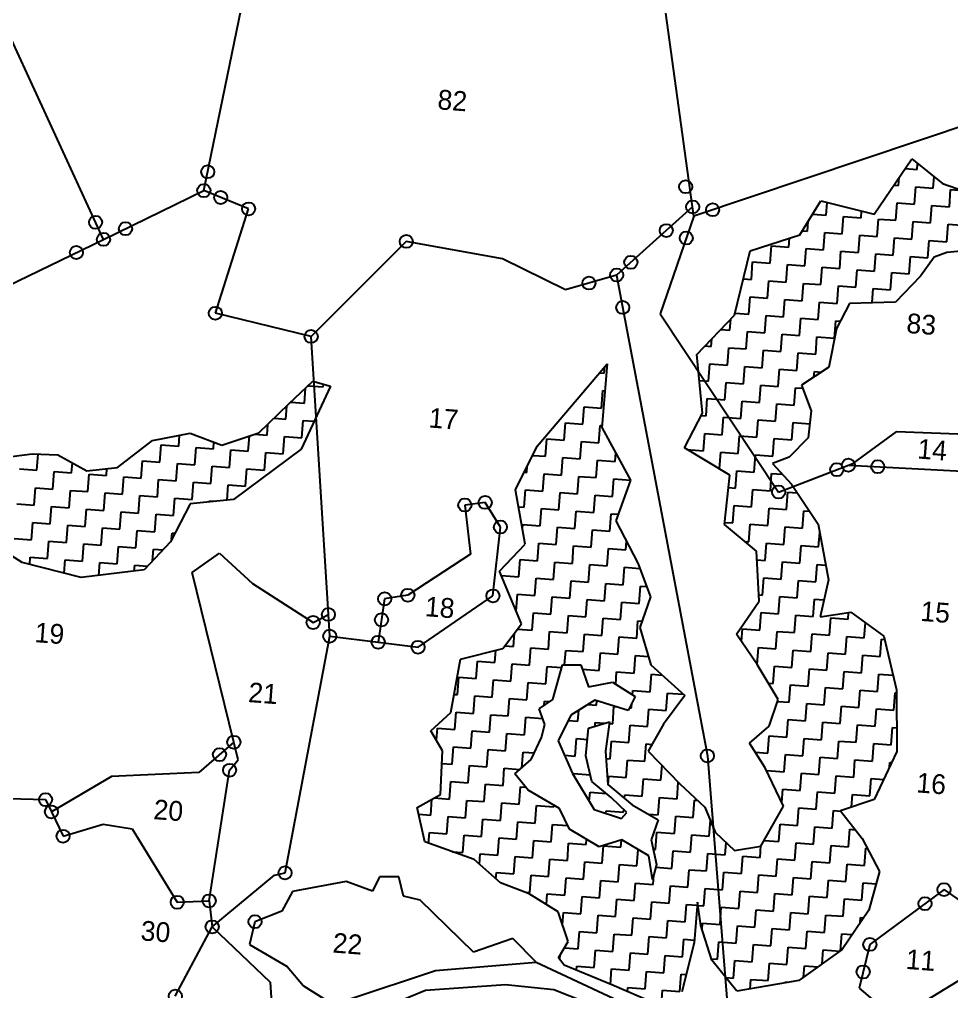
# Model space of a CAD drawing. Header units: metres. Extents: x 305256 to 309406, y 1922831 to 1926292.
# Drawn here: x 307521 to 308402, y 1923364 to 1924283 of the extents above; entities that cross this region are included whole.
import ezdxf

# ---------------------------------------------------------------- set-up
doc = ezdxf.new("R2010")
doc.units = ezdxf.units.M
for name, color, linetype in [('LINE_WATER', 4, 'Continuous'), ('POLY_HATCH', 12, 'Continuous'), ('POLY_PARCEL', 6, 'Continuous'), ('POLY_WATER', 4, 'Continuous'), ('TEXT_PARCEL', 7, 'Continuous'), ('V_BOUND_LINE', 7, 'Continuous')]:
    doc.layers.add(name, color=color, linetype=linetype)
doc.styles.add('TEXT_MAP', font='')
doc.styles.get('TEXT_MAP').set_extended_font_data('Kruti Dev 050')

msp = doc.modelspace()

# ---------------------------------------------------------------- linework, layer by layer
for centre in [(307698.94, 1924138.9), (307695.28, 1924121.02), (308150.41, 1924124.7), (307711.21, 1924114.52), (307737.54, 1924103.78), (308156.98, 1924105.64), (308175.82, 1924102.96), (307593.03, 1924091.1), (307621.22, 1924085.09), (308132.02, 1924083.28), (307600.45, 1924075.01), (307886.47, 1924073.08), (308150.97, 1924076.27), (307574.88, 1924062.61), (308098.6, 1924053.33), (308085.19, 1924041.31), (308059.02, 1924033.73), (308090.96, 1924010.71), (307706.15, 1924005.22), (307796.59, 1923983.3), (308304.12, 1923861.7), (308293.15, 1923857.47), (308331.79, 1923860.26), (308238.2, 1923836.34), (307960.95, 1923826.53), (307941.83, 1923824.03), (307975.41, 1923803.25), (307866.04, 1923735.46), (307887.96, 1923738.83), (307968.3, 1923738.19), (307812.92, 1923720.67), (307863.1, 1923715.59), (307798.51, 1923713.06), (307814.19, 1923700.18), (307859.95, 1923694.4), (307897.59, 1923689.66), (307723.62, 1923599.93), (307710.1, 1923588.22), (308170.89, 1923587.05), (307719.55, 1923573.46), (307545.75, 1923545.72), (307551.28, 1923534.13), (307562.28, 1923511.1), (307771.96, 1923476.6), (308394.41, 1923460.72), (307670.15, 1923448.74), (307700.26, 1923450.02), (308376.44, 1923447.46), (307743.57, 1923430.44), (307703.08, 1923425.49), (308324.34, 1923408.98), (308318.09, 1923382.93), (307668.31, 1923360.04)]:
    msp.add_circle(centre, 6.19)
at = {"layer": 'LINE_WATER'}
for p, q in [((307904.79, 1923365.33), (307844.09, 1923340.55)), ((307980.06, 1923370.65), (307904.79, 1923365.33)), ((308026, 1923366), (307980.06, 1923370.65)), ((308098.37, 1923337.49), (308026, 1923366))]:
    msp.add_line(p, q, dxfattribs=at)
at = {"layer": 'POLY_HATCH'}
for p, q in [((308328.43, 1924098.8), (308363.89, 1924150.92)), ((308363.89, 1924150.92), (308392.94, 1924127.86)), ((308392.94, 1924127.86), (308420.19, 1924118.37)), ((308258.27, 1924079.35), (308278.05, 1924111.45)), ((308278.05, 1924111.45), (308328.43, 1924098.8)), ((308211.44, 1924064.16), (308258.27, 1924079.35)), ((308196.57, 1924003.4), (308211.44, 1924064.16)), ((308397.2, 1924062.47), (308385.18, 1924058.08)), ((308439.65, 1924066.68), (308397.2, 1924062.47)), ((308385.18, 1924058.08), (308372.15, 1924040.32)), ((308372.15, 1924040.32), (308348.68, 1924015.57)), ((308348.68, 1924015.57), (308305.03, 1924014.28)), ((308305.03, 1924014.28), (308292.99, 1923990.79)), ((308160.83, 1923966.14), (308196.57, 1924003.4)), ((308292.99, 1923990.79), (308285.62, 1923954.22)), ((308166.21, 1923910.92), (308160.83, 1923966.14)), ((308042.45, 1923917.82), (308076.25, 1923957.34)), ((308076.25, 1923957.34), (308071.34, 1923897.24)), ((308285.62, 1923954.22), (308259.91, 1923937.42)), ((307775.65, 1923919.56), (307798.31, 1923941.15)), ((307814.77, 1923936.19), (307787.22, 1923876.72)), ((307798.31, 1923941.15), (307814.77, 1923936.19)), ((308259.91, 1923937.42), (308269.04, 1923913.04)), ((307747.36, 1923892.08), (307775.65, 1923919.56)), ((308010.17, 1923879.59), (308042.45, 1923917.82)), ((308149.19, 1923877.91), (308166.21, 1923910.92)), ((308269.04, 1923913.04), (308266.04, 1923887.45)), ((308071.34, 1923897.24), (308098.38, 1923847.45)), ((307646.89, 1923885.01), (307682.25, 1923891.83)), ((307682.25, 1923891.83), (307712.22, 1923880.64)), ((307712.22, 1923880.64), (307747.36, 1923892.08)), ((308266.04, 1923887.45), (308248.03, 1923869.37)), ((307613.57, 1923859.63), (307646.89, 1923885.01)), ((307989.7, 1923838.35), (308010.17, 1923879.59)), ((308192.22, 1923852.37), (308149.19, 1923877.91)), ((307498.41, 1923867.77), (307533.03, 1923872.35)), ((307533.03, 1923872.35), (307557.44, 1923871.36)), ((307557.44, 1923871.36), (307584.81, 1923856.34)), ((307787.22, 1923876.72), (307723.15, 1923829.22)), ((308248.03, 1923869.37), (308232.34, 1923863.13)), ((307584.81, 1923856.34), (307613.57, 1923859.63)), ((308232.34, 1923863.13), (308250.34, 1923843.73)), ((308186.92, 1923805.74), (308192.22, 1923852.37)), ((308098.38, 1923847.45), (308084.51, 1923809.25)), ((308250.34, 1923843.73), (308275.46, 1923806.11)), ((307998.92, 1923787.09), (307989.7, 1923838.35)), ((307682.23, 1923825.12), (307663.68, 1923789.42)), ((307723.15, 1923829.22), (307682.23, 1923825.12)), ((308084.51, 1923809.25), (308105.19, 1923769.14)), ((308217.23, 1923780.46), (308186.92, 1923805.74)), ((308275.46, 1923806.11), (308285.28, 1923753.38)), ((307663.68, 1923789.42), (307638.92, 1923762.82)), ((307974.69, 1923761.69), (307998.92, 1923787.09)), ((307523.67, 1923769.82), (307505.24, 1923781.28)), ((308219.67, 1923733.24), (308217.23, 1923780.46)), ((307579.33, 1923755.54), (307523.67, 1923769.82)), ((308105.19, 1923769.14), (308117.31, 1923737.46)), ((307638.92, 1923762.82), (307579.33, 1923755.54)), ((307995.33, 1923711.68), (307974.69, 1923761.69)), ((308285.28, 1923753.38), (308277.31, 1923718.27)), ((308117.31, 1923737.46), (308106.95, 1923708.18)), ((308198.54, 1923701.96), (308219.67, 1923733.24)), ((308277.31, 1923718.27), (308306.33, 1923722.79)), ((308306.33, 1923722.79), (308337.56, 1923700.27)), ((307977.66, 1923688.62), (307995.33, 1923711.68)), ((308106.95, 1923708.18), (308117.4, 1923673.09)), ((308217.96, 1923673.26), (308198.54, 1923701.96)), ((308337.56, 1923700.27), (308349.64, 1923649.49)), ((307937.59, 1923678.57), (307977.66, 1923688.62)), ((307928.45, 1923627.98), (307937.59, 1923678.57)), ((308024.77, 1923640.31), (308033.98, 1923673.2)), ((308033.98, 1923673.2), (308051.31, 1923672.95)), ((308051.31, 1923672.95), (308058.6, 1923652.25)), ((308117.4, 1923673.09), (308149.55, 1923644.13)), ((308237.77, 1923640.28), (308217.96, 1923673.26)), ((308058.6, 1923652.25), (308081.23, 1923656.54)), ((308081.23, 1923656.54), (308102.53, 1923643.26)), ((308349.64, 1923649.49), (308349.83, 1923591.13)), ((308012.05, 1923631.37), (308024.77, 1923640.31)), ((308064.73, 1923639.76), (308042.06, 1923625.56)), ((308096.21, 1923629.95), (308064.73, 1923639.76)), ((308102.53, 1923643.26), (308096.21, 1923629.95)), ((308149.55, 1923644.13), (308129.44, 1923617.01)), ((308229.14, 1923615.12), (308237.77, 1923640.28)), ((308017.32, 1923616.82), (308012.05, 1923631.37)), ((307909.79, 1923610.65), (307928.45, 1923627.98)), ((308042.06, 1923625.56), (308029.96, 1923601.37)), ((308014.25, 1923604.33), (308017.32, 1923616.82)), ((308056.14, 1923587.01), (308058.49, 1923613.35)), ((308058.49, 1923613.35), (308078.41, 1923619.27)), ((308078.41, 1923619.27), (308074.54, 1923591.63)), ((308129.44, 1923617.01), (308115.12, 1923591.57)), ((308210.59, 1923599.2), (308229.14, 1923615.12)), ((307920.76, 1923591.79), (307909.79, 1923610.65)), ((308004.53, 1923583.49), (308014.25, 1923604.33)), ((308029.96, 1923601.37), (308043.54, 1923570.28)), ((308225.45, 1923575.79), (308210.59, 1923599.2)), ((307918.7, 1923550.57), (307920.76, 1923591.79)), ((307989.01, 1923570.17), (308004.53, 1923583.49)), ((308061.75, 1923562.89), (308056.14, 1923587.01)), ((308074.54, 1923591.63), (308076.75, 1923559.99)), ((308115.12, 1923591.57), (308145, 1923560.67)), ((308349.83, 1923591.13), (308328.33, 1923545.73)), ((308242.89, 1923539.46), (308225.45, 1923575.79)), ((308001.64, 1923554.71), (307989.01, 1923570.17)), ((308043.54, 1923570.28), (308064, 1923536.55)), ((308080.07, 1923547.71), (308061.75, 1923562.89)), ((308076.75, 1923559.99), (308099.74, 1923540.92)), ((308145, 1923560.67), (308168.48, 1923538.73)), ((307896.89, 1923538.43), (307918.7, 1923550.57)), ((308031.13, 1923537.27), (308001.64, 1923554.71)), ((308094.93, 1923533.5), (308080.07, 1923547.71)), ((307903.97, 1923505.71), (307896.89, 1923538.43)), ((308040.63, 1923517.81), (308031.13, 1923537.27)), ((308099.74, 1923540.92), (308124.51, 1923526.67)), ((308168.48, 1923538.73), (308178.36, 1923515)), ((308221.27, 1923501.85), (308242.89, 1923539.46)), ((308328.33, 1923545.73), (308296.72, 1923535.04)), ((308064, 1923536.55), (308089.9, 1923527.87)), ((308089.9, 1923527.87), (308094.93, 1923533.5)), ((308296.72, 1923535.04), (308317.06, 1923509.09)), ((308124.51, 1923526.67), (308117.76, 1923507.73)), ((308068.76, 1923501.18), (308040.63, 1923517.81)), ((308178.36, 1923515), (308196.53, 1923497.71)), ((307950.51, 1923489.11), (307903.97, 1923505.71)), ((308090.14, 1923507.7), (308068.76, 1923501.18)), ((308115.56, 1923492.69), (308090.14, 1923507.7)), ((308117.76, 1923507.73), (308122.72, 1923484.37)), ((308196.53, 1923497.71), (308221.27, 1923501.85)), ((308317.06, 1923509.09), (308333.46, 1923477.79)), ((308119.16, 1923470.14), (308115.56, 1923492.69)), ((307975.4, 1923467.06), (307950.51, 1923489.11)), ((308122.72, 1923484.37), (308119.16, 1923470.14)), ((308333.46, 1923477.79), (308323.27, 1923441.44)), ((308002.6, 1923456.87), (307975.4, 1923467.06)), ((308029.97, 1923439.59), (308002.6, 1923456.87)), ((308161.66, 1923448.72), (308158.41, 1923410.42)), ((308164.61, 1923426.92), (308161.66, 1923448.72)), ((308039.54, 1923411.64), (308029.97, 1923439.59)), ((308323.27, 1923441.44), (308298.14, 1923404.09)), ((308175.22, 1923393.94), (308164.61, 1923426.92)), ((308030.24, 1923396.43), (308039.54, 1923411.64)), ((308158.41, 1923410.42), (308146.77, 1923364.27)), ((308298.14, 1923404.09), (308257.34, 1923374.99)), ((308035.72, 1923389.3), (308030.24, 1923396.43)), ((308198.87, 1923364.92), (308175.22, 1923393.94)), ((308080.69, 1923370.69), (308035.72, 1923389.3)), ((308257.34, 1923374.99), (308198.87, 1923364.92)), ((308120.14, 1923353.91), (308080.69, 1923370.69))]:
    msp.add_line(p, q, dxfattribs=at)
at = {"layer": 'POLY_HATCH', "linetype": 'Continuous'}
for p, q in [((308369.07, 1924141.04), (308369.49, 1924146.48)), ((308357.75, 1924141.9), (308369.07, 1924141.04)), ((308347.05, 1924126.18), (308351.39, 1924125.85)), ((308351.39, 1924125.85), (308351.96, 1924133.4)), ((308384.27, 1924123.36), (308385.08, 1924134.1)), ((308366.59, 1924108.17), (308367.83, 1924124.61)), ((308367.83, 1924124.61), (308384.27, 1924123.36)), ((308399.46, 1924105.68), (308400.7, 1924122.12)), ((308400.7, 1924122.12), (308411.86, 1924121.27)), ((308283.16, 1924097.95), (308284.06, 1924109.94)), ((308348.9, 1924092.98), (308350.15, 1924109.41)), ((308350.15, 1924109.41), (308366.59, 1924108.17)), ((308381.78, 1924090.49), (308383.02, 1924106.92)), ((308383.02, 1924106.92), (308399.46, 1924105.68)), ((308270.33, 1924098.93), (308283.16, 1924097.95)), ((308316.03, 1924095.47), (308316.51, 1924101.79)), ((308265.47, 1924082.76), (308266.19, 1924092.21)), ((308298.35, 1924080.27), (308299.59, 1924096.71)), ((308299.59, 1924096.71), (308316.03, 1924095.47)), ((308331.22, 1924077.78), (308332.47, 1924094.22)), ((308332.47, 1924094.22), (308348.9, 1924092.98)), ((308364.1, 1924075.29), (308365.34, 1924091.73)), ((308365.34, 1924091.73), (308381.78, 1924090.49)), ((308396.97, 1924072.81), (308398.22, 1924089.24)), ((308398.22, 1924089.24), (308414.65, 1924088)), ((308260.59, 1924083.13), (308265.47, 1924082.76)), ((308280.67, 1924065.08), (308281.91, 1924081.52)), ((308281.91, 1924081.52), (308298.35, 1924080.27)), ((308247.79, 1924067.57), (308248.44, 1924076.16)), ((308313.54, 1924062.59), (308314.79, 1924079.03)), ((308314.79, 1924079.03), (308331.22, 1924077.78)), ((308346.42, 1924060.1), (308347.66, 1924076.54)), ((308347.66, 1924076.54), (308364.1, 1924075.29)), ((308379.29, 1924057.61), (308380.53, 1924074.05)), ((308380.53, 1924074.05), (308396.97, 1924072.81)), ((308230.11, 1924052.38), (308231.35, 1924068.81)), ((308231.35, 1924068.81), (308247.79, 1924067.57)), ((308262.98, 1924049.89), (308264.23, 1924066.32)), ((308264.23, 1924066.32), (308280.67, 1924065.08)), ((308295.86, 1924047.4), (308297.1, 1924063.84)), ((308297.1, 1924063.84), (308313.54, 1924062.59)), ((308328.73, 1924044.91), (308329.98, 1924061.35)), ((308329.98, 1924061.35), (308346.42, 1924060.1)), ((308212.43, 1924037.18), (308213.67, 1924053.62)), ((308213.67, 1924053.62), (308230.11, 1924052.38)), ((308361.61, 1924042.42), (308362.85, 1924058.86)), ((308362.85, 1924058.86), (308379.29, 1924057.61)), ((308245.3, 1924034.69), (308246.55, 1924051.13)), ((308246.55, 1924051.13), (308262.98, 1924049.89)), ((308278.18, 1924032.21), (308279.42, 1924048.64)), ((308279.42, 1924048.64), (308295.86, 1924047.4)), ((308311.05, 1924029.72), (308312.3, 1924046.15)), ((308312.3, 1924046.15), (308328.73, 1924044.91)), ((308343.93, 1924027.23), (308345.17, 1924043.66)), ((308345.17, 1924043.66), (308361.61, 1924042.42)), ((308204.98, 1924037.75), (308212.43, 1924037.18)), ((308227.62, 1924019.5), (308228.87, 1924035.94)), ((308228.87, 1924035.94), (308245.3, 1924034.69)), ((308260.5, 1924017.01), (308261.74, 1924033.45)), ((308261.74, 1924033.45), (308278.18, 1924032.21)), ((308293.37, 1924014.52), (308294.61, 1924030.96)), ((308294.61, 1924030.96), (308311.05, 1924029.72)), ((308326.46, 1924014.92), (308327.49, 1924028.47)), ((308327.49, 1924028.47), (308343.93, 1924027.23)), ((308209.94, 1924004.31), (308211.18, 1924020.75)), ((308211.18, 1924020.75), (308227.62, 1924019.5)), ((308242.81, 1924001.82), (308244.06, 1924018.26)), ((308244.06, 1924018.26), (308260.5, 1924017.01)), ((308275.69, 1923999.33), (308276.93, 1924015.77)), ((308276.93, 1924015.77), (308293.37, 1924014.52)), ((308192.26, 1923989.12), (308193.06, 1923999.74)), ((308197.04, 1924005.29), (308209.94, 1924004.31)), ((308225.13, 1923986.63), (308226.38, 1924003.06)), ((308226.38, 1924003.06), (308242.81, 1924001.82)), ((308258.01, 1923984.14), (308259.25, 1924000.58)), ((308259.25, 1924000.58), (308275.69, 1923999.33)), ((308290.88, 1923981.65), (308292.13, 1923998.09)), ((308292.13, 1923998.09), (308296.56, 1923997.75)), ((308183.51, 1923989.78), (308192.26, 1923989.12)), ((308207.45, 1923971.43), (308208.7, 1923987.87)), ((308208.7, 1923987.87), (308225.13, 1923986.63)), ((308174.58, 1923973.92), (308175.11, 1923981.03)), ((308240.33, 1923968.95), (308241.57, 1923985.38)), ((308241.57, 1923985.38), (308258.01, 1923984.14)), ((308273.2, 1923966.46), (308274.44, 1923982.89)), ((308274.44, 1923982.89), (308290.88, 1923981.65)), ((308168.72, 1923974.37), (308174.58, 1923973.92)), ((308189.77, 1923956.24), (308191.01, 1923972.68)), ((308191.01, 1923972.68), (308207.45, 1923971.43)), ((308222.64, 1923953.75), (308223.89, 1923970.19)), ((308223.89, 1923970.19), (308240.33, 1923968.95)), ((308255.52, 1923951.26), (308256.76, 1923967.7)), ((308256.76, 1923967.7), (308273.2, 1923966.46)), ((308073.46, 1923948.52), (308073.93, 1923954.63)), ((308172.09, 1923941.05), (308173.33, 1923957.49)), ((308173.33, 1923957.49), (308189.77, 1923956.24)), ((308204.96, 1923938.56), (308206.21, 1923955)), ((308206.21, 1923955), (308222.64, 1923953.75)), ((308237.84, 1923936.07), (308239.08, 1923952.51)), ((308239.08, 1923952.51), (308255.52, 1923951.26)), ((308068.99, 1923948.85), (308073.46, 1923948.52)), ((308163.21, 1923941.72), (308172.09, 1923941.05)), ((308271.58, 1923945.05), (308271.96, 1923950.02)), ((308271.96, 1923950.02), (308278.44, 1923949.53)), ((307790.3, 1923920.36), (307791.37, 1923934.54)), ((307793.58, 1923936.64), (307807.98, 1923935.55)), ((307807.98, 1923935.55), (307808.18, 1923938.17)), ((308055.71, 1923933.33), (308055.78, 1923933.32)), ((308055.78, 1923933.32), (308055.79, 1923933.42)), ((308187.28, 1923923.37), (308188.52, 1923939.8)), ((308188.52, 1923939.8), (308204.96, 1923938.56)), ((308220.15, 1923920.88), (308221.4, 1923937.32)), ((308221.4, 1923937.32), (308237.84, 1923936.07)), ((308253.03, 1923918.39), (308254.27, 1923934.83)), ((308254.27, 1923934.83), (308261.08, 1923934.31)), ((308070.98, 1923915.64), (308072.22, 1923932.08)), ((308072.22, 1923932.08), (308074.17, 1923931.93)), ((308169.6, 1923908.17), (308170.84, 1923924.61)), ((308170.84, 1923924.61), (308187.28, 1923923.37)), ((307772.62, 1923905.17), (307773.55, 1923917.52)), ((307777.5, 1923921.33), (307790.3, 1923920.36)), ((307806.71, 1923918.8), (307806.74, 1923919.11)), ((307806.74, 1923919.11), (307806.85, 1923919.11)), ((308053.29, 1923900.45), (308054.54, 1923916.89)), ((308054.54, 1923916.89), (308070.98, 1923915.64)), ((308202.47, 1923905.69), (308203.72, 1923922.12)), ((308203.72, 1923922.12), (308220.15, 1923920.88)), ((308235.35, 1923903.2), (308236.59, 1923919.63)), ((308236.59, 1923919.63), (308253.03, 1923918.39)), ((307761.68, 1923905.99), (307772.62, 1923905.17)), ((308164.97, 1923908.52), (308169.6, 1923908.17)), ((308184.79, 1923890.49), (308186.04, 1923906.93)), ((308186.04, 1923906.93), (308202.47, 1923905.69)), ((307754.93, 1923889.97), (307755.71, 1923900.19)), ((307787.81, 1923887.48), (307789.05, 1923903.92)), ((307789.05, 1923903.92), (307799.46, 1923903.13)), ((308035.61, 1923885.26), (308036.86, 1923901.69)), ((308036.86, 1923901.69), (308053.29, 1923900.45)), ((308068.49, 1923882.77), (308069.73, 1923899.2)), ((308069.73, 1923899.2), (308071.49, 1923899.07)), ((308217.67, 1923888), (308218.91, 1923904.44)), ((308218.91, 1923904.44), (308235.35, 1923903.2)), ((308250.54, 1923885.51), (308251.78, 1923901.95)), ((308251.78, 1923901.95), (308267.6, 1923900.75)), ((307671.5, 1923879.76), (307672.27, 1923889.9)), ((307737.25, 1923874.78), (307738.34, 1923889.14)), ((307743.55, 1923890.84), (307754.93, 1923889.97)), ((307770.13, 1923872.29), (307771.37, 1923888.73)), ((307771.37, 1923888.73), (307787.81, 1923887.48)), ((308017.93, 1923870.06), (308019.17, 1923886.5)), ((308019.17, 1923886.5), (308035.61, 1923885.26)), ((308167.11, 1923875.3), (308168.35, 1923891.74)), ((308168.35, 1923891.74), (308184.79, 1923890.49)), ((308199.98, 1923872.81), (308201.23, 1923889.25)), ((308201.23, 1923889.25), (308217.67, 1923888)), ((308232.86, 1923870.32), (308234.1, 1923886.76)), ((308234.1, 1923886.76), (308250.54, 1923885.51)), ((307653.82, 1923864.57), (307655.07, 1923881)), ((307655.07, 1923881), (307671.5, 1923879.76)), ((307686.7, 1923862.08), (307687.94, 1923878.51)), ((307687.94, 1923878.51), (307704.38, 1923877.27)), ((307704.38, 1923877.27), (307704.84, 1923883.39)), ((308050.8, 1923867.57), (308052.05, 1923884.01)), ((308052.05, 1923884.01), (308068.49, 1923882.77)), ((307537.52, 1923856.84), (307538.67, 1923872.12)), ((307719.57, 1923859.59), (307720.82, 1923876.03)), ((307720.82, 1923876.03), (307737.25, 1923874.78)), ((307752.45, 1923857.1), (307753.69, 1923873.54)), ((307753.69, 1923873.54), (307770.13, 1923872.29)), ((308005.89, 1923870.97), (308017.93, 1923870.06)), ((308033.12, 1923852.38), (308034.37, 1923868.82)), ((308034.37, 1923868.82), (308050.8, 1923867.57)), ((308083.68, 1923865.08), (308084.31, 1923873.37)), ((308151.61, 1923876.47), (308167.11, 1923875.3)), ((308182.35, 1923858.23), (308183.55, 1923874.06)), ((308183.55, 1923874.06), (308199.98, 1923872.81)), ((308215.18, 1923855.13), (308216.42, 1923871.57)), ((308216.42, 1923871.57), (308232.86, 1923870.32)), ((307570.39, 1923854.35), (307571.11, 1923863.86)), ((307636.14, 1923849.37), (307637.39, 1923865.81)), ((307637.39, 1923865.81), (307653.82, 1923864.57)), ((307669.02, 1923846.88), (307670.26, 1923863.32)), ((307670.26, 1923863.32), (307686.7, 1923862.08)), ((307701.89, 1923844.4), (307703.13, 1923860.83)), ((307703.13, 1923860.83), (307719.57, 1923859.59)), ((308000.25, 1923854.87), (308000.67, 1923860.46)), ((308066, 1923849.89), (308067.24, 1923866.33)), ((308067.24, 1923866.33), (308083.68, 1923865.08)), ((307521.08, 1923858.08), (307537.52, 1923856.84)), ((307552.71, 1923839.16), (307553.95, 1923855.6)), ((307553.95, 1923855.6), (307570.39, 1923854.35)), ((307585.58, 1923836.67), (307586.83, 1923853.11)), ((307586.83, 1923853.11), (307603.27, 1923851.86)), ((307603.27, 1923851.86), (307603.77, 1923858.51)), ((307618.46, 1923834.18), (307619.7, 1923850.62)), ((307619.7, 1923850.62), (307636.14, 1923849.37)), ((307734.76, 1923841.91), (307736.01, 1923858.34)), ((307736.01, 1923858.34), (307752.45, 1923857.1)), ((307997.98, 1923855.04), (308000.25, 1923854.87)), ((308015.44, 1923837.19), (308016.69, 1923853.63)), ((308016.69, 1923853.63), (308033.12, 1923852.38)), ((308048.32, 1923834.7), (308049.56, 1923851.14)), ((308049.56, 1923851.14), (308066, 1923849.89)), ((308197.5, 1923839.94), (308198.74, 1923856.37)), ((308198.74, 1923856.37), (308215.18, 1923855.13)), ((308230.37, 1923837.45), (308231.61, 1923853.88)), ((308231.61, 1923853.88), (308241.62, 1923853.13)), ((307535.03, 1923823.97), (307536.27, 1923840.4)), ((307536.27, 1923840.4), (307552.71, 1923839.16)), ((307651.33, 1923831.69), (307652.58, 1923848.13)), ((307652.58, 1923848.13), (307669.02, 1923846.88)), ((307684.21, 1923829.2), (307685.45, 1923845.64)), ((307685.45, 1923845.64), (307701.89, 1923844.4)), ((307717.23, 1923828.63), (307718.33, 1923843.15)), ((307718.33, 1923843.15), (307734.76, 1923841.91)), ((308081.19, 1923832.21), (308082.43, 1923848.65)), ((308082.43, 1923848.65), (308098.37, 1923847.44)), ((308190.87, 1923840.44), (308197.5, 1923839.94)), ((307567.9, 1923821.48), (307569.15, 1923837.91)), ((307569.15, 1923837.91), (307585.58, 1923836.67)), ((307600.78, 1923818.99), (307602.02, 1923835.42)), ((307602.02, 1923835.42), (307618.46, 1923834.18)), ((307633.65, 1923816.5), (307634.9, 1923832.94)), ((307634.9, 1923832.94), (307651.33, 1923831.69)), ((307997.76, 1923822), (307999, 1923838.43)), ((307999, 1923838.43), (308015.44, 1923837.19)), ((308030.63, 1923819.51), (308031.88, 1923835.94)), ((308031.88, 1923835.94), (308048.32, 1923834.7)), ((308063.51, 1923817.02), (308064.75, 1923833.45)), ((308064.75, 1923833.45), (308081.19, 1923832.21)), ((308212.69, 1923822.25), (308213.93, 1923838.69)), ((308213.93, 1923838.69), (308230.37, 1923837.45)), ((308245.56, 1923819.77), (308246.81, 1923836.2)), ((308246.81, 1923836.2), (308255.82, 1923835.52)), ((307518.59, 1923825.21), (307535.03, 1923823.97)), ((307550.22, 1923806.28), (307551.47, 1923822.72)), ((307551.47, 1923822.72), (307567.9, 1923821.48)), ((307666.53, 1923814.01), (307667.77, 1923830.45)), ((307667.77, 1923830.45), (307684.21, 1923829.2)), ((307700.57, 1923826.96), (307700.65, 1923827.96)), ((307700.65, 1923827.96), (307706.28, 1923827.53)), ((307992.57, 1923822.39), (307997.76, 1923822)), ((308195.01, 1923807.06), (308196.25, 1923823.5)), ((308196.25, 1923823.5), (308212.69, 1923822.25)), ((307583.1, 1923803.79), (307584.34, 1923820.23)), ((307584.34, 1923820.23), (307600.78, 1923818.99)), ((307615.97, 1923801.31), (307617.21, 1923817.74)), ((307617.21, 1923817.74), (307633.65, 1923816.5)), ((307648.84, 1923798.82), (307650.09, 1923815.25)), ((307650.09, 1923815.25), (307666.53, 1923814.01)), ((308012.95, 1923804.31), (308014.2, 1923820.75)), ((308014.2, 1923820.75), (308030.63, 1923819.51)), ((308045.83, 1923801.82), (308047.07, 1923818.26)), ((308047.07, 1923818.26), (308063.51, 1923817.02)), ((308078.7, 1923799.34), (308079.95, 1923815.77)), ((308079.95, 1923815.77), (308086.69, 1923815.26)), ((308227.88, 1923804.57), (308229.13, 1923821.01)), ((308229.13, 1923821.01), (308245.56, 1923819.77)), ((308260.76, 1923802.08), (308262, 1923818.52)), ((308262, 1923818.52), (308267.45, 1923818.11)), ((307532.54, 1923791.09), (307533.78, 1923807.53)), ((307533.78, 1923807.53), (307550.22, 1923806.28)), ((307565.41, 1923788.6), (307566.66, 1923805.04)), ((307566.66, 1923805.04), (307583.1, 1923803.79)), ((307996.24, 1923801.96), (307996.52, 1923805.56)), ((307996.52, 1923805.56), (308012.95, 1923804.31)), ((308187.14, 1923807.66), (308195.01, 1923807.06)), ((308210.2, 1923789.38), (308211.44, 1923805.82)), ((308211.44, 1923805.82), (308227.88, 1923804.57)), ((307598.29, 1923786.11), (307599.53, 1923802.55)), ((307599.53, 1923802.55), (307615.97, 1923801.31)), ((307631.16, 1923783.62), (307632.41, 1923800.06)), ((307632.41, 1923800.06), (307648.84, 1923798.82)), ((307664.83, 1923791.63), (307665.28, 1923797.57)), ((307665.28, 1923797.57), (307667.82, 1923797.38)), ((308028.15, 1923786.63), (308029.39, 1923803.07)), ((308029.39, 1923803.07), (308045.83, 1923801.82)), ((308061.02, 1923784.14), (308062.26, 1923800.58)), ((308062.26, 1923800.58), (308078.7, 1923799.34)), ((308243.07, 1923786.89), (308244.32, 1923803.33)), ((308244.32, 1923803.33), (308260.76, 1923802.08)), ((308275.95, 1923784.4), (308276.98, 1923797.99)), ((307516.1, 1923792.34), (307532.54, 1923791.09)), ((307547.73, 1923773.41), (307548.98, 1923789.85)), ((307548.98, 1923789.85), (307565.41, 1923788.6)), ((307580.61, 1923770.92), (307581.85, 1923787.36)), ((307581.85, 1923787.36), (307598.29, 1923786.11)), ((308010.46, 1923771.44), (308011.71, 1923787.88)), ((308011.71, 1923787.88), (308028.15, 1923786.63)), ((308043.34, 1923768.95), (308044.58, 1923785.39)), ((308044.58, 1923785.39), (308061.02, 1923784.14)), ((308093.89, 1923781.65), (308094.51, 1923789.85)), ((308206.17, 1923789.69), (308210.2, 1923789.38)), ((308225.39, 1923771.7), (308226.64, 1923788.14)), ((308226.64, 1923788.14), (308243.07, 1923786.89)), ((308258.27, 1923769.21), (308259.51, 1923785.65)), ((308259.51, 1923785.65), (308275.95, 1923784.4)), ((307613.48, 1923768.43), (307614.73, 1923784.87)), ((307614.73, 1923784.87), (307631.16, 1923783.62)), ((307646.76, 1923771.24), (307647.6, 1923782.38)), ((307647.6, 1923782.38), (307656.5, 1923781.71)), ((308076.21, 1923766.46), (308077.46, 1923782.9)), ((308077.46, 1923782.9), (308093.89, 1923781.65)), ((307530.79, 1923767.99), (307531.3, 1923774.65)), ((307531.3, 1923774.65), (307547.73, 1923773.41)), ((307563.22, 1923759.67), (307564.17, 1923772.16)), ((307564.17, 1923772.16), (307580.61, 1923770.92)), ((307596.13, 1923757.59), (307597.04, 1923769.68)), ((307597.04, 1923769.68), (307613.48, 1923768.43)), ((307629.5, 1923761.67), (307629.92, 1923767.19)), ((307629.92, 1923767.19), (307642.12, 1923766.26)), ((307992.78, 1923756.25), (307994.03, 1923772.68)), ((307994.03, 1923772.68), (308010.46, 1923771.44)), ((308025.66, 1923753.76), (308026.9, 1923770.19)), ((308026.9, 1923770.19), (308043.34, 1923768.95)), ((308058.53, 1923751.27), (308059.78, 1923767.71)), ((308059.78, 1923767.71), (308076.21, 1923766.46)), ((308217.65, 1923772.28), (308225.39, 1923771.7)), ((308240.58, 1923754.02), (308241.83, 1923770.45)), ((308241.83, 1923770.45), (308258.27, 1923769.21)), ((308273.46, 1923751.53), (308274.7, 1923767.97)), ((308274.7, 1923767.97), (308282.68, 1923767.36)), ((308091.41, 1923748.78), (308092.65, 1923765.22)), ((308092.65, 1923765.22), (308107.11, 1923764.12)), ((307976.43, 1923757.48), (307992.78, 1923756.25)), ((308007.97, 1923738.56), (308009.22, 1923755)), ((308009.22, 1923755), (308025.66, 1923753.76)), ((308040.85, 1923736.08), (308042.09, 1923752.51)), ((308042.09, 1923752.51), (308058.53, 1923751.27)), ((308073.72, 1923733.59), (308074.97, 1923750.02)), ((308074.97, 1923750.02), (308091.41, 1923748.78)), ((308222.9, 1923738.82), (308224.15, 1923755.26)), ((308224.15, 1923755.26), (308240.58, 1923754.02)), ((308255.78, 1923736.34), (308257.02, 1923752.77)), ((308257.02, 1923752.77), (308273.46, 1923751.53)), ((307990.33, 1923723.81), (307991.54, 1923739.81)), ((307991.54, 1923739.81), (308007.97, 1923738.56)), ((308106.6, 1923731.1), (308107.84, 1923747.54)), ((308107.84, 1923747.54), (308113.62, 1923747.1)), ((308023.17, 1923720.88), (308024.41, 1923737.32)), ((308024.41, 1923737.32), (308040.85, 1923736.08)), ((308056.04, 1923718.39), (308057.29, 1923734.83)), ((308057.29, 1923734.83), (308073.72, 1923733.59)), ((308088.92, 1923715.91), (308090.16, 1923732.34)), ((308090.16, 1923732.34), (308106.6, 1923731.1)), ((308219.37, 1923739.09), (308222.9, 1923738.82)), ((308238.1, 1923721.14), (308239.34, 1923737.58)), ((308239.34, 1923737.58), (308255.78, 1923736.34)), ((308270.97, 1923718.65), (308272.21, 1923735.09)), ((308272.21, 1923735.09), (308280.98, 1923734.43)), ((308005.49, 1923705.69), (308006.73, 1923722.13)), ((308006.73, 1923722.13), (308023.17, 1923720.88)), ((308220.41, 1923705.95), (308221.66, 1923722.39)), ((308221.66, 1923722.39), (308238.1, 1923721.14)), ((308303.84, 1923716.16), (308304.32, 1923722.48)), ((308038.36, 1923703.2), (308039.6, 1923719.64)), ((308039.6, 1923719.64), (308056.04, 1923718.39)), ((308071.23, 1923700.71), (308072.48, 1923717.15)), ((308072.48, 1923717.15), (308088.92, 1923715.91)), ((308104.11, 1923698.22), (308105.35, 1923714.66)), ((308105.35, 1923714.66), (308109.14, 1923714.37)), ((308253.29, 1923703.46), (308254.53, 1923719.9)), ((308254.53, 1923719.9), (308270.97, 1923718.65)), ((308286.16, 1923700.97), (308287.41, 1923717.41)), ((308287.41, 1923717.41), (308303.84, 1923716.16)), ((308319.04, 1923698.48), (308320.12, 1923712.84)), ((307987.8, 1923690.5), (307988.76, 1923703.1)), ((307991.55, 1923706.75), (308005.49, 1923705.69)), ((308020.68, 1923688.01), (308021.92, 1923704.45)), ((308021.92, 1923704.45), (308038.36, 1923703.2)), ((308203.07, 1923695.25), (308203.98, 1923707.19)), ((308203.98, 1923707.19), (308220.41, 1923705.95)), ((308235.61, 1923688.27), (308236.85, 1923704.71)), ((308236.85, 1923704.71), (308253.29, 1923703.46)), ((308053.55, 1923685.52), (308054.8, 1923701.96)), ((308054.8, 1923701.96), (308071.23, 1923700.71)), ((308086.43, 1923683.03), (308087.67, 1923699.47)), ((308087.67, 1923699.47), (308104.11, 1923698.22)), ((308268.48, 1923685.78), (308269.73, 1923702.22)), ((308269.73, 1923702.22), (308286.16, 1923700.97)), ((308301.36, 1923683.29), (308302.6, 1923699.73)), ((308302.6, 1923699.73), (308319.04, 1923698.48)), ((308334.23, 1923680.8), (308335.47, 1923697.24)), ((308335.47, 1923697.24), (308338.33, 1923697.02)), ((307970.12, 1923675.3), (307971, 1923686.95)), ((307979.57, 1923691.12), (307987.8, 1923690.5)), ((308003, 1923672.82), (308004.24, 1923689.25)), ((308004.24, 1923689.25), (308020.68, 1923688.01)), ((308036.09, 1923673.17), (308037.12, 1923686.76)), ((308037.12, 1923686.76), (308053.55, 1923685.52)), ((308068.75, 1923667.84), (308069.99, 1923684.28)), ((308069.99, 1923684.28), (308086.43, 1923683.03)), ((308217.94, 1923673.29), (308219.17, 1923689.51)), ((308219.17, 1923689.51), (308235.61, 1923688.27)), ((308250.8, 1923670.59), (308252.04, 1923687.02)), ((308252.04, 1923687.02), (308268.48, 1923685.78)), ((308283.67, 1923668.1), (308284.92, 1923684.53)), ((308284.92, 1923684.53), (308301.36, 1923683.29)), ((307952.44, 1923660.11), (307953.69, 1923676.55)), ((307953.69, 1923676.55), (307970.12, 1923675.3)), ((308101.62, 1923665.35), (308102.86, 1923681.79)), ((308102.86, 1923681.79), (308115.08, 1923680.86)), ((308316.55, 1923665.61), (308317.79, 1923682.05)), ((308317.79, 1923682.05), (308334.23, 1923680.8)), ((307985.32, 1923657.62), (307986.56, 1923674.06)), ((307986.56, 1923674.06), (308003, 1923672.82)), ((308018.19, 1923655.13), (308019.43, 1923671.57)), ((308019.43, 1923671.57), (308033.23, 1923670.53)), ((308052.69, 1923669.05), (308068.75, 1923667.84)), ((308084.28, 1923654.64), (308085.18, 1923666.59)), ((308085.18, 1923666.59), (308101.62, 1923665.35)), ((308233.12, 1923655.39), (308234.36, 1923671.83)), ((308234.36, 1923671.83), (308250.8, 1923670.59)), ((308265.99, 1923652.9), (308267.24, 1923669.34)), ((308267.24, 1923669.34), (308283.67, 1923668.1)), ((308298.87, 1923650.42), (308300.11, 1923666.85)), ((308300.11, 1923666.85), (308316.55, 1923665.61)), ((307934.76, 1923644.92), (307936, 1923661.36)), ((307936, 1923661.36), (307952.44, 1923660.11)), ((307967.63, 1923642.43), (307968.88, 1923658.87)), ((307968.88, 1923658.87), (307985.32, 1923657.62)), ((308116.81, 1923647.67), (308118.06, 1923664.1)), ((308118.06, 1923664.1), (308128.23, 1923663.33)), ((308331.74, 1923647.93), (308332.99, 1923664.36)), ((308332.99, 1923664.36), (308346.35, 1923663.35)), ((308000.51, 1923639.94), (308001.75, 1923656.38)), ((308001.75, 1923656.38), (308018.19, 1923655.13)), ((308100.06, 1923644.8), (308100.38, 1923648.91)), ((308100.38, 1923648.91), (308116.81, 1923647.67)), ((308228.48, 1923655.74), (308233.12, 1923655.39)), ((308248.31, 1923637.71), (308249.56, 1923654.15)), ((308249.56, 1923654.15), (308265.99, 1923652.9)), ((308281.19, 1923635.22), (308282.43, 1923651.66)), ((308282.43, 1923651.66), (308298.87, 1923650.42)), ((308314.06, 1923632.73), (308315.3, 1923649.17)), ((308315.3, 1923649.17), (308331.74, 1923647.93)), ((307931.56, 1923645.16), (307934.76, 1923644.92)), ((307949.95, 1923627.24), (307951.2, 1923643.67)), ((307951.2, 1923643.67), (307967.63, 1923642.43)), ((307982.83, 1923624.75), (307984.07, 1923641.19)), ((307984.07, 1923641.19), (308000.51, 1923639.94)), ((308016.63, 1923634.59), (308016.95, 1923638.7)), ((308016.95, 1923638.7), (308021.94, 1923638.32)), ((308066.26, 1923634.96), (308066.58, 1923639.18)), ((308132.01, 1923629.99), (308133.25, 1923646.42)), ((308133.25, 1923646.42), (308148.27, 1923645.29)), ((308237.18, 1923638.55), (308248.31, 1923637.71)), ((308346.93, 1923630.25), (308348.18, 1923646.68)), ((308348.18, 1923646.68), (308349.65, 1923646.57)), ((308048.58, 1923619.77), (308049.36, 1923630.13)), ((308058.07, 1923635.58), (308066.26, 1923634.96)), ((308081.45, 1923617.28), (308082.69, 1923633.72)), ((308082.69, 1923633.72), (308084.56, 1923633.58)), ((308097.47, 1923632.6), (308099.13, 1923632.47)), ((308099.13, 1923632.47), (308099.46, 1923636.79)), ((308114.32, 1923614.79), (308115.57, 1923631.23)), ((308115.57, 1923631.23), (308132.01, 1923629.99)), ((308263.5, 1923620.03), (308264.75, 1923636.47)), ((308264.75, 1923636.47), (308281.19, 1923635.22)), ((308296.38, 1923617.54), (308297.62, 1923633.98)), ((308297.62, 1923633.98), (308314.06, 1923632.73)), ((308329.25, 1923615.05), (308330.5, 1923631.49)), ((308330.5, 1923631.49), (308346.93, 1923630.25)), ((307932.27, 1923612.04), (307933.51, 1923628.48)), ((307933.51, 1923628.48), (307949.95, 1923627.24)), ((307965.14, 1923609.56), (307966.39, 1923625.99)), ((307966.39, 1923625.99), (307982.83, 1923624.75)), ((307998.02, 1923607.07), (307999.26, 1923623.5)), ((307999.26, 1923623.5), (308015.34, 1923622.29)), ((308039.51, 1923620.46), (308048.58, 1923619.77)), ((308245.82, 1923604.84), (308247.07, 1923621.27)), ((308247.07, 1923621.27), (308263.5, 1923620.03)), ((307914.96, 1923601.76), (307915.83, 1923613.29)), ((307915.83, 1923613.29), (307932.27, 1923612.04)), ((307947.46, 1923594.36), (307948.71, 1923610.8)), ((307948.71, 1923610.8), (307965.14, 1923609.56)), ((308064.76, 1923615.22), (308065.01, 1923618.53)), ((308065.01, 1923618.53), (308073.69, 1923617.87)), ((308078.16, 1923617.53), (308081.45, 1923617.28)), ((308096.64, 1923599.6), (308097.89, 1923616.04)), ((308097.89, 1923616.04), (308114.32, 1923614.79)), ((308278.7, 1923602.35), (308279.94, 1923618.79)), ((308279.94, 1923618.79), (308296.38, 1923617.54)), ((308311.57, 1923599.86), (308312.82, 1923616.3)), ((308312.82, 1923616.3), (308329.25, 1923615.05)), ((308344.45, 1923597.37), (308345.69, 1923613.81)), ((308345.69, 1923613.81), (308349.76, 1923613.5)), ((307980.34, 1923591.87), (307981.58, 1923608.31)), ((307981.58, 1923608.31), (307998.02, 1923607.07)), ((308014.38, 1923604.86), (308014.46, 1923605.82)), ((308014.46, 1923605.82), (308014.62, 1923605.81)), ((308046.09, 1923586.9), (308047.33, 1923603.33)), ((308047.33, 1923603.33), (308057.52, 1923602.56)), ((308228.14, 1923589.64), (308229.38, 1923606.08)), ((308229.38, 1923606.08), (308245.82, 1923604.84)), ((308261.01, 1923587.16), (308262.26, 1923603.59)), ((308262.26, 1923603.59), (308278.7, 1923602.35)), ((307929.78, 1923579.17), (307931.03, 1923595.61)), ((307931.03, 1923595.61), (307947.46, 1923594.36)), ((307962.66, 1923576.68), (307963.9, 1923593.12)), ((307963.9, 1923593.12), (307980.34, 1923591.87)), ((308078.96, 1923584.41), (308080.21, 1923600.84)), ((308080.21, 1923600.84), (308096.64, 1923599.6)), ((308111.84, 1923581.92), (308113.08, 1923598.36)), ((308113.08, 1923598.36), (308118.7, 1923597.93)), ((308293.89, 1923584.67), (308295.13, 1923601.1)), ((308295.13, 1923601.1), (308311.57, 1923599.86)), ((308326.76, 1923582.18), (308328.01, 1923598.62)), ((308328.01, 1923598.62), (308344.45, 1923597.37)), ((307995.66, 1923575.88), (307996.77, 1923590.63)), ((307996.77, 1923590.63), (308007.48, 1923589.82)), ((308035.95, 1923587.66), (308046.09, 1923586.9)), ((308075.03, 1923584.71), (308078.96, 1923584.41)), ((308094.15, 1923566.73), (308095.4, 1923583.16)), ((308095.4, 1923583.16), (308111.84, 1923581.92)), ((308216.07, 1923590.56), (308228.14, 1923589.64)), ((308243.33, 1923571.96), (308244.58, 1923588.4)), ((308244.58, 1923588.4), (308261.01, 1923587.16)), ((308276.21, 1923569.47), (308277.45, 1923585.91)), ((308277.45, 1923585.91), (308293.89, 1923584.67)), ((308309.08, 1923566.99), (308310.33, 1923583.42)), ((308310.33, 1923583.42), (308326.76, 1923582.18)), ((307920.16, 1923579.9), (307929.78, 1923579.17)), ((307944.97, 1923561.49), (307946.22, 1923577.93)), ((307946.22, 1923577.93), (307962.66, 1923576.68)), ((307977.85, 1923559), (307979.09, 1923575.44)), ((307979.09, 1923575.44), (307993.85, 1923574.32)), ((308127.03, 1923564.24), (308128.08, 1923578.16)), ((308342.86, 1923576.41), (308343.2, 1923580.93)), ((308343.2, 1923580.93), (308344.94, 1923580.8)), ((308044.69, 1923568.39), (308044.84, 1923570.46)), ((308044.84, 1923570.46), (308060.26, 1923569.29)), ((308077.09, 1923559.71), (308077.72, 1923567.97)), ((308077.72, 1923567.97), (308094.15, 1923566.73)), ((308109.35, 1923549.04), (308110.59, 1923565.48)), ((308110.59, 1923565.48), (308127.03, 1923564.24)), ((308226.87, 1923572.85), (308226.9, 1923573.21)), ((308226.9, 1923573.21), (308243.33, 1923571.96)), ((308258.53, 1923554.28), (308259.77, 1923570.72)), ((308259.77, 1923570.72), (308276.21, 1923569.47)), ((308291.4, 1923551.79), (308292.64, 1923568.23)), ((308292.64, 1923568.23), (308309.08, 1923566.99)), ((308324.27, 1923549.3), (308325.52, 1923565.74)), ((308325.52, 1923565.74), (308337.38, 1923564.84)), ((307927.29, 1923546.3), (307928.54, 1923562.73)), ((307928.54, 1923562.73), (307944.97, 1923561.49)), ((307960.17, 1923543.81), (307961.41, 1923560.24)), ((307961.41, 1923560.24), (307977.85, 1923559)), ((307993.04, 1923541.32), (307994.29, 1923557.76)), ((307994.29, 1923557.76), (307999.48, 1923557.36)), ((308142.22, 1923546.56), (308143.41, 1923562.31)), ((307912.97, 1923547.38), (307927.29, 1923546.3)), ((308059.38, 1923544.17), (308060.03, 1923552.78)), ((308060.03, 1923552.78), (308075.36, 1923551.62)), ((308092.65, 1923546.8), (308092.91, 1923550.29)), ((308092.91, 1923550.29), (308109.35, 1923549.04)), ((308124.54, 1923531.36), (308125.78, 1923547.8)), ((308125.78, 1923547.8), (308142.22, 1923546.56)), ((308241.15, 1923543.09), (308242.09, 1923555.53)), ((308242.09, 1923555.53), (308258.53, 1923554.28)), ((308273.72, 1923536.6), (308274.96, 1923553.04)), ((308274.96, 1923553.04), (308291.4, 1923551.79)), ((308306.92, 1923538.49), (308307.84, 1923550.55)), ((308307.84, 1923550.55), (308324.27, 1923549.3)), ((307909.61, 1923531.1), (307910.75, 1923546.15)), ((307942.49, 1923528.61), (307943.73, 1923545.05)), ((307943.73, 1923545.05), (307960.17, 1923543.81)), ((307975.36, 1923526.13), (307976.6, 1923542.56)), ((307976.6, 1923542.56), (307993.04, 1923541.32)), ((308008.23, 1923523.64), (308009.48, 1923540.07)), ((308009.48, 1923540.07), (308025.92, 1923538.83)), ((308025.92, 1923538.83), (308026.03, 1923540.29)), ((308157.41, 1923528.87), (308158.66, 1923545.31)), ((308158.66, 1923545.31), (308161.68, 1923545.08)), ((308256.04, 1923521.41), (308257.28, 1923537.84)), ((308257.28, 1923537.84), (308273.72, 1923536.6)), ((307898.29, 1923531.96), (307909.61, 1923531.1)), ((307924.8, 1923513.42), (307926.05, 1923529.86)), ((307926.05, 1923529.86), (307942.49, 1923528.61)), ((308075.06, 1923532.85), (308075.23, 1923535.1)), ((308075.23, 1923535.1), (308091.66, 1923533.85)), ((308091.66, 1923533.85), (308091.86, 1923536.44)), ((308115.11, 1923532.08), (308124.54, 1923531.36)), ((308139.73, 1923513.68), (308140.98, 1923530.12)), ((308140.98, 1923530.12), (308157.41, 1923528.87)), ((308288.91, 1923518.92), (308290.16, 1923535.36)), ((308290.16, 1923535.36), (308296.87, 1923534.85)), ((307957.68, 1923510.93), (307958.92, 1923527.37)), ((307958.92, 1923527.37), (307975.36, 1923526.13)), ((307990.55, 1923508.44), (307991.8, 1923524.88)), ((307991.8, 1923524.88), (308008.23, 1923523.64)), ((308023.43, 1923505.95), (308024.67, 1923522.39)), ((308024.67, 1923522.39), (308038.92, 1923521.31)), ((308172.61, 1923511.19), (308173.74, 1923526.11)), ((308238.36, 1923506.21), (308239.6, 1923522.65)), ((308239.6, 1923522.65), (308256.04, 1923521.41)), ((308271.23, 1923503.73), (308272.47, 1923520.16)), ((308272.47, 1923520.16), (308288.91, 1923518.92)), ((307907.59, 1923504.42), (307908.37, 1923514.67)), ((307908.37, 1923514.67), (307924.8, 1923513.42)), ((307940, 1923495.74), (307941.24, 1923512.18)), ((307941.24, 1923512.18), (307957.68, 1923510.93)), ((307972.87, 1923493.25), (307974.12, 1923509.69)), ((307974.12, 1923509.69), (307990.55, 1923508.44)), ((308122.05, 1923498.49), (308123.29, 1923514.93)), ((308123.29, 1923514.93), (308139.73, 1923513.68)), ((308154.92, 1923496), (308156.17, 1923512.44)), ((308156.17, 1923512.44), (308172.61, 1923511.19)), ((308304.1, 1923501.24), (308305.35, 1923517.67)), ((308305.35, 1923517.67), (308310.65, 1923517.27)), ((308005.75, 1923490.76), (308006.99, 1923507.2)), ((308006.99, 1923507.2), (308023.43, 1923505.95)), ((308038.62, 1923488.27), (308039.86, 1923504.71)), ((308039.86, 1923504.71), (308056.3, 1923503.47)), ((308056.3, 1923503.47), (308056.67, 1923508.33)), ((308071.49, 1923485.78), (308072.74, 1923502.22)), ((308072.74, 1923502.22), (308089.18, 1923500.98)), ((308089.18, 1923500.98), (308089.67, 1923507.56)), ((308187.8, 1923493.51), (308188.68, 1923505.18)), ((308220.67, 1923491.02), (308221.53, 1923502.29)), ((308224.39, 1923507.27), (308238.36, 1923506.21)), ((308253.55, 1923488.53), (308254.79, 1923504.97)), ((308254.79, 1923504.97), (308271.23, 1923503.73)), ((308286.42, 1923486.04), (308287.67, 1923502.48)), ((308287.67, 1923502.48), (308304.1, 1923501.24)), ((307929.75, 1923496.52), (307940, 1923495.74)), ((307955.68, 1923484.53), (307956.43, 1923494.5)), ((307956.43, 1923494.5), (307972.87, 1923493.25)), ((307988.06, 1923475.57), (307989.31, 1923492.01)), ((307989.31, 1923492.01), (308005.75, 1923490.76)), ((308104.37, 1923483.3), (308105.53, 1923498.61)), ((308119.68, 1923498.67), (308122.05, 1923498.49)), ((308137.24, 1923480.81), (308138.49, 1923497.24)), ((308138.49, 1923497.24), (308154.92, 1923496)), ((308170.12, 1923478.32), (308171.36, 1923494.75)), ((308171.36, 1923494.75), (308187.8, 1923493.51)), ((308202.99, 1923475.83), (308204.24, 1923492.27)), ((308204.24, 1923492.27), (308220.67, 1923491.02)), ((308319.3, 1923483.55), (308320.54, 1923499.99)), ((308320.54, 1923499.99), (308321.88, 1923499.89)), ((308020.94, 1923473.08), (308022.18, 1923489.52)), ((308022.18, 1923489.52), (308038.62, 1923488.27)), ((308053.81, 1923470.59), (308055.06, 1923487.03)), ((308055.06, 1923487.03), (308071.49, 1923485.78)), ((308086.69, 1923468.1), (308087.93, 1923484.54)), ((308087.93, 1923484.54), (308104.37, 1923483.3)), ((308235.87, 1923473.34), (308237.11, 1923489.78)), ((308237.11, 1923489.78), (308253.55, 1923488.53)), ((308268.74, 1923470.85), (308269.99, 1923487.29)), ((308269.99, 1923487.29), (308286.42, 1923486.04)), ((308301.62, 1923468.36), (308302.86, 1923484.8)), ((308302.86, 1923484.8), (308319.3, 1923483.55)), ((307971.17, 1923470.81), (307971.63, 1923476.81)), ((307971.63, 1923476.81), (307988.06, 1923475.57)), ((308003.26, 1923457.89), (308004.5, 1923474.32)), ((308004.5, 1923474.32), (308020.94, 1923473.08)), ((308119.56, 1923465.61), (308120.23, 1923474.39)), ((308122.12, 1923481.95), (308137.24, 1923480.81)), ((308152.44, 1923463.12), (308153.68, 1923479.56)), ((308153.68, 1923479.56), (308170.12, 1923478.32)), ((308185.31, 1923460.64), (308186.55, 1923477.07)), ((308186.55, 1923477.07), (308202.99, 1923475.83)), ((308218.18, 1923458.15), (308219.43, 1923474.58)), ((308219.43, 1923474.58), (308235.87, 1923473.34)), ((308036.13, 1923455.4), (308037.38, 1923471.84)), ((308037.38, 1923471.84), (308053.81, 1923470.59)), ((308069.01, 1923452.91), (308070.25, 1923469.35)), ((308070.25, 1923469.35), (308086.69, 1923468.1)), ((308101.88, 1923450.42), (308103.12, 1923466.86)), ((308103.12, 1923466.86), (308119.56, 1923465.61)), ((308134.75, 1923447.93), (308136, 1923464.37)), ((308136, 1923464.37), (308152.44, 1923463.12)), ((308251.06, 1923455.66), (308252.3, 1923472.1)), ((308252.3, 1923472.1), (308268.74, 1923470.85)), ((308283.93, 1923453.17), (308285.18, 1923469.61)), ((308285.18, 1923469.61), (308301.62, 1923468.36)), ((308316.81, 1923450.68), (308318.05, 1923467.12)), ((308318.05, 1923467.12), (308330.21, 1923466.2)), ((307999.04, 1923458.21), (308003.26, 1923457.89)), ((308018.93, 1923446.56), (308019.69, 1923456.64)), ((308019.69, 1923456.64), (308036.13, 1923455.4)), ((308167.63, 1923445.44), (308168.87, 1923461.88)), ((308168.87, 1923461.88), (308185.31, 1923460.64)), ((308200.5, 1923442.95), (308201.75, 1923459.39)), ((308201.75, 1923459.39), (308218.18, 1923458.15)), ((308233.38, 1923440.47), (308234.62, 1923456.9)), ((308234.62, 1923456.9), (308251.06, 1923455.66)), ((308051.32, 1923437.72), (308052.57, 1923454.15)), ((308052.57, 1923454.15), (308069.01, 1923452.91)), ((308084.2, 1923435.23), (308085.44, 1923451.67)), ((308085.44, 1923451.67), (308101.88, 1923450.42)), ((308117.07, 1923432.74), (308118.32, 1923449.18)), ((308118.32, 1923449.18), (308134.75, 1923447.93)), ((308149.95, 1923430.25), (308151.19, 1923446.69)), ((308151.19, 1923446.69), (308161.42, 1923445.91)), ((308162.05, 1923445.87), (308167.63, 1923445.44)), ((308266.25, 1923437.98), (308267.5, 1923454.41)), ((308267.5, 1923454.41), (308283.93, 1923453.17)), ((308299.13, 1923435.49), (308300.37, 1923451.92)), ((308300.37, 1923451.92), (308316.81, 1923450.68)), ((308034.03, 1923427.71), (308034.89, 1923438.96)), ((308034.89, 1923438.96), (308051.32, 1923437.72)), ((308066.52, 1923420.04), (308067.76, 1923436.47)), ((308067.76, 1923436.47), (308084.2, 1923435.23)), ((308182.82, 1923427.76), (308184.07, 1923444.2)), ((308184.07, 1923444.2), (308200.5, 1923442.95)), ((308215.7, 1923425.27), (308216.94, 1923441.71)), ((308216.94, 1923441.71), (308233.38, 1923440.47)), ((308248.57, 1923422.78), (308249.81, 1923439.22)), ((308249.81, 1923439.22), (308266.25, 1923437.98)), ((308281.44, 1923420.29), (308282.69, 1923436.73)), ((308282.69, 1923436.73), (308299.13, 1923435.49)), ((308099.39, 1923417.55), (308100.64, 1923433.98)), ((308100.64, 1923433.98), (308117.07, 1923432.74)), ((308132.27, 1923415.06), (308133.51, 1923431.49)), ((308133.51, 1923431.49), (308149.95, 1923430.25)), ((308165.92, 1923422.87), (308166.38, 1923429.01)), ((308166.38, 1923429.01), (308182.82, 1923427.76)), ((308315.2, 1923429.44), (308315.56, 1923434.24)), ((308315.56, 1923434.24), (308318.29, 1923434.04)), ((308048.83, 1923404.84), (308050.08, 1923421.28)), ((308050.08, 1923421.28), (308066.52, 1923420.04)), ((308081.71, 1923402.35), (308082.95, 1923418.79)), ((308082.95, 1923418.79), (308099.39, 1923417.55)), ((308198.01, 1923410.08), (308199.26, 1923426.52)), ((308199.26, 1923426.52), (308215.7, 1923425.27)), ((308230.89, 1923407.59), (308232.13, 1923424.03)), ((308232.13, 1923424.03), (308248.57, 1923422.78)), ((308263.76, 1923405.1), (308265.01, 1923421.54)), ((308265.01, 1923421.54), (308281.44, 1923420.29)), ((308296.67, 1923403.04), (308297.88, 1923419.05)), ((308297.88, 1923419.05), (308307.71, 1923418.31)), ((308114.58, 1923399.86), (308115.83, 1923416.3)), ((308115.83, 1923416.3), (308132.27, 1923415.06)), ((308147.46, 1923397.38), (308148.7, 1923413.81)), ((308148.7, 1923413.81), (308158.63, 1923413.06)), ((308180.33, 1923394.89), (308181.58, 1923411.32)), ((308181.58, 1923411.32), (308198.01, 1923410.08)), ((308213.21, 1923392.4), (308214.45, 1923408.84)), ((308214.45, 1923408.84), (308230.89, 1923407.59)), ((308035.98, 1923405.82), (308048.83, 1923404.84)), ((308064.03, 1923387.16), (308065.27, 1923403.6)), ((308065.27, 1923403.6), (308081.71, 1923402.35)), ((308096.9, 1923384.67), (308098.15, 1923401.11)), ((308098.15, 1923401.11), (308114.58, 1923399.86)), ((308246.08, 1923389.91), (308247.33, 1923406.35)), ((308247.33, 1923406.35), (308263.76, 1923405.1)), ((308279.19, 1923390.58), (308280.2, 1923403.86)), ((308280.2, 1923403.86), (308296.13, 1923402.65)), ((308031.54, 1923394.74), (308031.87, 1923399.09)), ((308129.78, 1923382.18), (308131.02, 1923398.62)), ((308131.02, 1923398.62), (308147.46, 1923397.38)), ((308174.78, 1923395.31), (308180.33, 1923394.89)), ((308195.53, 1923377.21), (308196.77, 1923393.64)), ((308196.77, 1923393.64), (308213.21, 1923392.4)), ((308228.4, 1923374.72), (308229.64, 1923391.15)), ((308229.64, 1923391.15), (308246.08, 1923389.91)), ((308047.3, 1923384.51), (308047.59, 1923388.41)), ((308047.59, 1923388.41), (308064.03, 1923387.16)), ((308079.35, 1923371.24), (308080.46, 1923385.92)), ((308080.46, 1923385.92), (308096.9, 1923384.67)), ((308112.09, 1923366.99), (308113.34, 1923383.43)), ((308113.34, 1923383.43), (308129.78, 1923382.18)), ((308261.72, 1923378.12), (308262.52, 1923388.66)), ((308262.52, 1923388.66), (308275.17, 1923387.71)), ((308144.97, 1923364.5), (308146.21, 1923380.94)), ((308146.21, 1923380.94), (308150.88, 1923380.58)), ((308188.42, 1923377.74), (308195.53, 1923377.21)), ((308211.29, 1923367.06), (308211.96, 1923375.96)), ((308211.96, 1923375.96), (308228.4, 1923374.72)), ((308244.79, 1923372.83), (308244.84, 1923373.47)), ((308244.84, 1923373.47), (308247.39, 1923373.28)), ((308095.37, 1923364.44), (308095.66, 1923368.23)), ((308095.66, 1923368.23), (308112.09, 1923366.99)), ((308127.86, 1923356.91), (308128.53, 1923365.75)), ((308128.53, 1923365.75), (308144.97, 1923364.5))]:
    msp.add_line(p, q, dxfattribs=at)
at = {"layer": 'POLY_PARCEL'}
for p, q in [((307600.45, 1924075.01), (307289.16, 1924750.56)), ((307695.28, 1924121.02), (307737.69, 1924328.17)), ((307600.45, 1924075.01), (307695.28, 1924121.02)), ((307737.54, 1924103.78), (307695.28, 1924121.02)), ((307706.15, 1924005.22), (307737.54, 1924103.78)), ((308156.98, 1924105.64), (308085.19, 1924041.31)), ((308158.16, 1924097.03), (308126.15, 1924004.6)), ((307352.38, 1923954.66), (307600.45, 1924075.01)), ((307886.47, 1924073.08), (307796.59, 1923983.3)), ((307977.24, 1924056.68), (307886.47, 1924073.08)), ((308036.95, 1924027.34), (307977.24, 1924056.68)), ((308085.19, 1924041.31), (308036.95, 1924027.34)), ((308085.19, 1924041.31), (308170.89, 1923587.05)), ((307796.59, 1923983.3), (307706.15, 1924005.22)), ((308126.15, 1924004.6), (308238.2, 1923836.34)), ((307812.92, 1923720.67), (307796.59, 1923983.3)), ((308308.95, 1923863.56), (308349.91, 1923893.47)), ((308349.91, 1923893.47), (308424.93, 1923890.65)), ((308238.2, 1923836.34), (308304.12, 1923861.7)), ((308304.12, 1923861.7), (308308.95, 1923863.56)), ((308304.12, 1923861.7), (308424.68, 1923855.45)), ((307960.95, 1923826.53), (307941.83, 1923824.03)), ((307941.83, 1923824.03), (307947.03, 1923777.64)), ((307975.41, 1923803.25), (307960.95, 1923826.53)), ((307968.3, 1923738.19), (307975.41, 1923803.25)), ((307684.13, 1923760.2), (307710.09, 1923778.66)), ((307710.09, 1923778.66), (307741.3, 1923750)), ((307947.03, 1923777.64), (307887.96, 1923738.83)), ((307723.62, 1923599.93), (307684.13, 1923760.2)), ((307741.3, 1923750), (307798.51, 1923713.06)), ((307866.04, 1923735.46), (307859.95, 1923694.4)), ((307887.96, 1923738.83), (307866.04, 1923735.46)), ((307897.59, 1923689.66), (307968.3, 1923738.19)), ((307798.51, 1923713.06), (307812.92, 1923720.67)), ((307814.19, 1923700.18), (307812.92, 1923720.67)), ((307771.96, 1923476.6), (307814.19, 1923700.18)), ((307814.19, 1923700.18), (307859.95, 1923694.4)), ((307859.95, 1923694.4), (307897.59, 1923689.66)), ((307723.62, 1923599.93), (307690.57, 1923571.3)), ((307727.67, 1923583.47), (307723.62, 1923599.93)), ((307719.55, 1923573.46), (307727.67, 1923583.47)), ((308170.89, 1923587.05), (308193.53, 1923306.05)), ((307608.08, 1923567.7), (307551.28, 1923534.13)), ((307690.57, 1923571.3), (307608.08, 1923567.7)), ((307700.26, 1923450.02), (307719.55, 1923573.46)), ((307338.83, 1923552.42), (307545.75, 1923545.72)), ((307545.75, 1923545.72), (307551.28, 1923534.13)), ((307551.28, 1923534.13), (307562.28, 1923511.1)), ((307562.28, 1923511.1), (307600.29, 1923522.62)), ((307600.29, 1923522.62), (307627.58, 1923518.01)), ((307627.58, 1923518.01), (307670.15, 1923448.74)), ((307703.08, 1923425.49), (307762.13, 1923474.46)), ((307762.13, 1923474.46), (307771.96, 1923476.6)), ((307829.78, 1923468.53), (307778.88, 1923458.82)), ((307854.59, 1923459.18), (307829.78, 1923468.53)), ((307861.19, 1923472.67), (307854.59, 1923459.18)), ((307879.51, 1923472.91), (307861.19, 1923472.67)), ((307883.71, 1923454.66), (307879.51, 1923472.91)), ((307778.88, 1923458.82), (307768.81, 1923440.45)), ((307899.47, 1923450.64), (307883.71, 1923454.66)), ((308394.41, 1923460.72), (308324.34, 1923408.98)), ((308411.01, 1923449.41), (308394.41, 1923460.72)), ((307670.15, 1923448.74), (307700.26, 1923450.02)), ((307700.26, 1923450.02), (307703.08, 1923425.49)), ((307949.9, 1923401.6), (307899.47, 1923450.64)), ((307768.81, 1923440.45), (307743.57, 1923430.44)), ((307743.57, 1923430.44), (307738.25, 1923408.96)), ((307668.31, 1923360.04), (307703.08, 1923425.49)), ((307703.08, 1923425.49), (307757.81, 1923373.26)), ((307738.25, 1923408.96), (307773.95, 1923388.07)), ((307987.14, 1923414.42), (307949.9, 1923401.6)), ((308009.31, 1923392.2), (307987.14, 1923414.42)), ((308324.34, 1923408.98), (308314.43, 1923367.67)), ((307773.95, 1923388.07), (307789.32, 1923369.83)), ((307757.81, 1923373.26), (307759.94, 1923344.09)), ((307789.32, 1923369.83), (307808.97, 1923357.49)), ((308314.43, 1923367.67), (308328.9, 1923355.29))]:
    msp.add_line(p, q, dxfattribs=at)
at = {"layer": 'POLY_WATER'}
for p, q in [((307913.97, 1923384.41), (308009.31, 1923392.2)), ((308009.31, 1923392.2), (308193.53, 1923306.05)), ((307832.42, 1923357.3), (307913.97, 1923384.41)), ((308378.41, 1923356.69), (308427.15, 1923386.36))]:
    msp.add_line(p, q, dxfattribs=at)
at = {"layer": 'V_BOUND_LINE'}
for p, q in [((308156.98, 1924105.64), (308124.33, 1924343.16)), ((308668.84, 1924268.44), (308158.16, 1924097.03)), ((308158.16, 1924097.03), (308156.98, 1924105.64))]:
    msp.add_line(p, q, dxfattribs=at)

# ---------------------------------------------------------------- texts
at = {"layer": 'TEXT_PARCEL', "style": 'TEXT_MAP'}
for s, p in [('82', (307915.5, 1924197.99)), ('83', (308358.45, 1923986.67)), ('17', (307907.21, 1923897.35)), ('14', (308368.76, 1923868.04)), ('18', (307903.65, 1923719.09)), ('15', (308371.61, 1923714.64)), ('19', (307534.96, 1923694.56)), ('21', (307736.73, 1923637.96)), ('16', (308367.87, 1923552.63)), ('20', (307647.26, 1923527.37)), ('30', (307635.14, 1923412.84)), ('22', (307816.46, 1923401.32)), ('11', (308357.9, 1923385.88))]:
    msp.add_text(s, height=18.691, rotation=355.67044, dxfattribs=at).set_placement(p)

doc.saveas('drawing.dxf')
